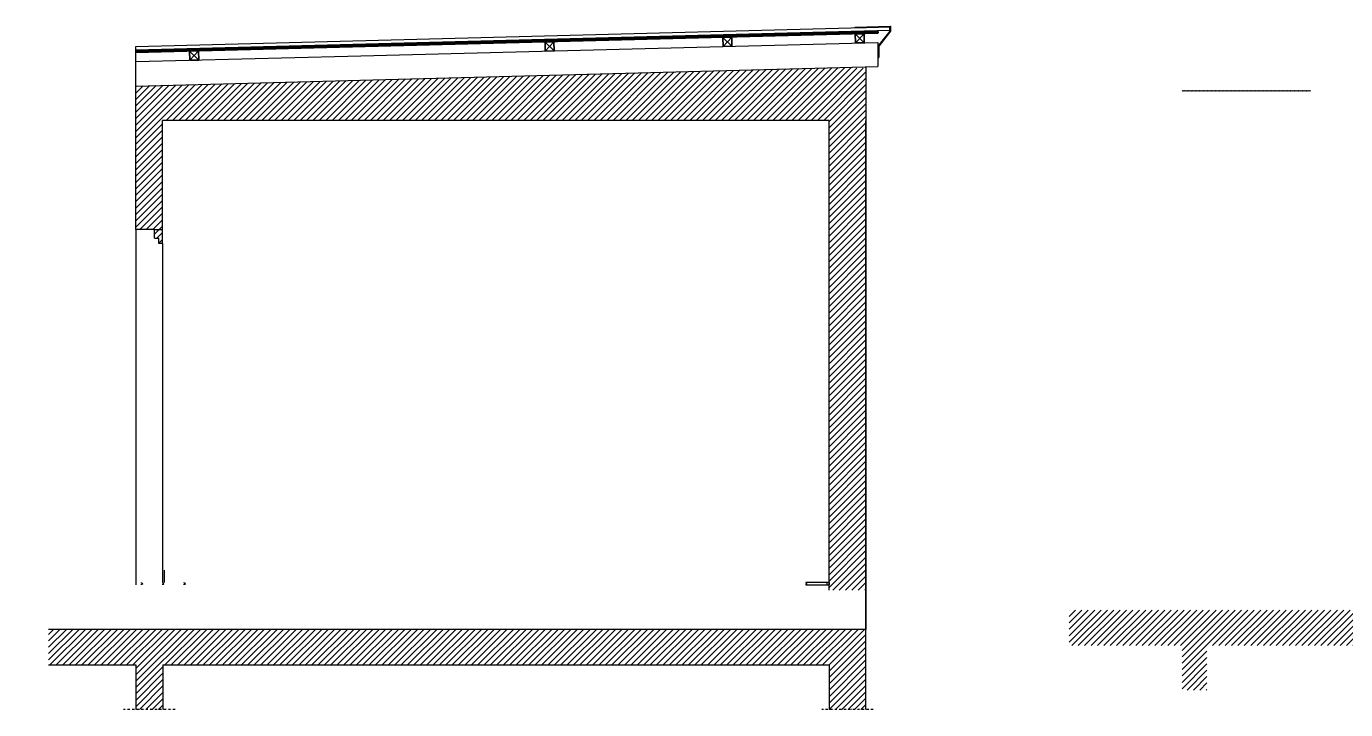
# Model space of a CAD drawing. Header units: millimetres. Extents: x -14534 to 38786, y 3807 to 47715.
# Drawn here: x -8895 to -1475, y 27080 to 30924 of the extents above; entities that cross this region are included whole.
import ezdxf

# ---------------------------------------------------------------- set-up
doc = ezdxf.new("R2010")
doc.units = ezdxf.units.MM
doc.linetypes.add('TRATTOPUNTO', pattern=[25.4, 12.7, -6.35, 0, -6.35])
for name, color, linetype in [('.', 254, 'Continuous'), ('interruzione', 200, 'Continuous'), ('PARQUET', 35, 'Continuous')]:
    doc.layers.add(name, color=color, linetype=linetype)
for name, color, linetype, lineweight in [('A-DOOR-FULL', 4, 'Continuous', 25), ('A-SECT-MCUT', 254, 'Continuous', 35), ('A-SECT-PATT', 8, 'Continuous', 18)]:
    doc.layers.add(name, color=color, linetype=linetype, lineweight=lineweight)
pattern_1 = [(45, (-14246.934, 32371.737), (-17.960512, 17.960512), [])]
pattern_2 = [(45, (-4772.1324, 23351.357), (-2.245064, 2.245064), [])]

msp = doc.modelspace()

# ---------------------------------------------------------------- hatches: boundary and pattern name
at = {"layer": '.', "ltscale": 0.45, "transparency": 33554687}
h = msp.add_hatch(dxfattribs=at)
h.set_pattern_fill('ANSI31', color=256, scale=8)
h.set_pattern_definition(pattern_1)
h.paths.add_polyline_path([(-8129.4, 29733.3), (-8149.4, 29733.3), (-8149.4, 29703.3), (-8129.4, 29703.3)])
at = {"layer": '.', "transparency": 33554687}
h = msp.add_hatch(dxfattribs=at)
h.set_pattern_fill('ANSI31', color=256, scale=8)
h.set_pattern_definition(pattern_1)
h.paths.add_polyline_path([(-9215.5, 27531.2), (-9706.5, 27531.2), (-13811.6, 27531.2), (-13811.6, 27079.7), (-13606.5, 27079.7), (-13606.5, 27331.2), (-9859, 27331.2), (-9859, 27079.7), (-9706.5, 27079.7), (-9706.5, 27331.2), (-9215.5, 27331.2)])
h.paths.add_polyline_path([(-4174.3, 27531.2), (-8279.4, 27531.2), (-8770.4, 27531.2), (-8770.4, 27331.2), (-8279.4, 27331.2), (-8279.4, 27079.7), (-8126.8, 27079.7), (-8126.8, 27331.2), (-4379.4, 27331.2), (-4379.4, 27079.7), (-4174.3, 27079.7)])
h.paths.add_polyline_path([(826.6, 27639.9), (-1849.5, 27639.9), (-1849.5, 27639.9), (-1899.5, 27639.9), (-2344.8, 27639.9), (-2344.8, 27639.9), (-2394.8, 27639.9), (-2875.4, 27639.9), (-2875.4, 27639.9), (-2925.4, 27639.9), (-3030.3, 27639.9), (-3030.3, 27439.9), (-2394.8, 27439.9), (-2394.8, 27189.9), (-2254.7, 27189.9), (-2254.7, 27439.9), (684.9, 27439.9), (684.9, 27189.9), (826.6, 27189.9)])
h.paths.add_polyline_path([(5788.2, 27640.2), (5683.3, 27640.2), (5683.3, 27640.2), (5633.3, 27640.2), (5152.7, 27640.2), (5152.7, 27640.2), (5102.7, 27640.2), (4657.4, 27640.2), (4657.4, 27640.2), (4607.4, 27640.2), (1933, 27640.2), (1933, 27190.2), (2073, 27190.2), (2073, 27440.2), (5012.6, 27440.2), (5012.6, 27190.2), (5152.7, 27190.2), (5152.7, 27440.2), (5788.2, 27440.2)])
at = {"layer": 'A-SECT-PATT', "transparency": 33554687}
h = msp.add_hatch(dxfattribs=at)
h.set_pattern_fill('ANSI31', color=256)
h.set_pattern_definition(pattern_2)
h.paths.add_polyline_path([(-4104.9, 30886.2), (-4104.9, 30896.2), (-5427.9, 30861.9), (-5426.9, 30852)])
h.paths.add_polyline_path([(-1672.1, 30564.2), (-2394.8, 30564.2), (-2394.8, 30559.6), (-1672.3, 30559.6)])
h = msp.add_hatch(dxfattribs=at)
h.set_pattern_fill('ANSI31', color=256)
h.set_pattern_definition(pattern_2)
h.paths.add_polyline_path([(-7225.5, 30805.3), (-7223.7, 30815.4), (-8279.4, 30788), (-8279.4, 30778)])
h.paths.add_polyline_path([(-7063, 30819.6), (-7223.7, 30815.4), (-7225.5, 30805.3), (-7063, 30809.6)])
h.paths.add_polyline_path([(-5426.9, 30852), (-5427.9, 30861.9), (-7060.6, 30819.6), (-7060.6, 30809.6)])
h = msp.add_hatch(dxfattribs=at)
h.set_pattern_fill('ANSI31', color=256, scale=8)
h.set_pattern_definition([(45, (-4772.132, 23351.357), (-17.96051, 17.96051), [])])
h.paths.add_polyline_path([(-4174.3, 30688.3), (-4224.3, 30688.3), (-4224.3, 30695), (-7087.3, 30618.9), (-8279.4, 30588), (-8279.4, 29781.2), (-8174.4, 29781.2), (-8129.4, 29781.2), (-8129.4, 30395.2), (-7779.3, 30395.2), (-4379.4, 30395.2), (-4379.4, 28145.7), (-4379.4, 27751.2), (-4174.4, 27751.2), (-4174.3, 27751.2), (-4174.3, 27781.1), (-4174.4, 27781.2), (-4174.3, 27781.2), (-4174.3, 30391.8)])
h = msp.add_hatch(dxfattribs=at)
h.set_pattern_fill('ANSI31', color=256, scale=8)
h.set_pattern_definition([(45, (-14251.066, 32371.737), (-17.96051, 17.96051), [])])
h.paths.add_polyline_path([(-8129.4, 29733.3), (-8129.3, 29781.2), (-8174.5, 29781.2), (-8174.2, 29733.3)])

# ---------------------------------------------------------------- linework, layer by layer
for p, q in [((-8279.4, 30810.6), (-4040.9, 30920.7)), ((-8279.4, 30792.6), (-4040.4, 30902.7)), ((-4040.9, 30920.7), (-4040.4, 30902.7)), ((-8278.7, 29781.2), (-8279.4, 30810.6)), ((-7086.1, 30756.7), (-4105.5, 30832.8)), ((-7063.1, 30807.9), (-7063.1, 30807.9)), ((-8279.4, 30725.9), (-7086.1, 30756.7)), ((-7087.3, 30618.9), (-4105.9, 30698.5)), ((-4173.9, 30696.2), (-4173.9, 27531.2)), ((-8279.4, 30588), (-7087.3, 30618.9)), ((-4379.4, 30395.2), (-8129.4, 30395.2)), ((-8129.4, 29703.3), (-8129.4, 30395.2)), ((-4379.4, 27751.2), (-4379.4, 30395.2)), ((-4174.3, 30391.8), (-4174.3, 27079.7)), ((-8174.3, 29781.2), (-8279.4, 29781.2)), ((-8174.4, 29733.3), (-8174.4, 29781.2)), ((-8174.4, 29733.3), (-8149.4, 29733.3)), ((-4173.9, 27531.2), (-8770.4, 27531.2)), ((-8770.4, 27331.2), (-8279.4, 27331.2)), ((-8279.4, 27331.2), (-8279.4, 27079.7)), ((-8126.8, 27331.2), (-4379.4, 27331.2)), ((-8126.8, 27331.2), (-8126.8, 27079.7)), ((-4379.4, 27331.2), (-4379.4, 27079.7))]:
    msp.add_line(p, q)
at = {"ltscale": 0.45}
for p, q in [((-8174.4, 29781.2), (-8129.4, 29781.2)), ((-8149.4, 29703.3), (-8149.4, 29733.3)), ((-8129.4, 29703.3), (-8149.4, 29703.3))]:
    msp.add_line(p, q, dxfattribs=at)
msp.add_lwpolyline([(-4105.5, 30832.8), (-4105.9, 30698.5)])
at = {"layer": 'A-DOOR-FULL', "ltscale": 0.45}
for p, q in [((-8279.4, 29781.2), (-8279.4, 27795.2)), ((-8129.4, 29703.3), (-8129.4, 27795.2))]:
    msp.add_line(p, q, dxfattribs=at)
at = {"layer": 'A-SECT-MCUT'}
for p, q in [((-7060.6, 30819.6), (-4104.8, 30896.2)), ((-7060.6, 30809.6), (-4105.3, 30886.2)), ((-4235.3, 30918.6), (-4235.2, 30915.6)), ((-4233.5, 30881.7), (-4182.2, 30832.2)), ((-4183.5, 30883), (-4232.2, 30830.9)), ((-4104.9, 30886.2), (-4104.9, 30896.2)), ((-8279.4, 30788), (-7063, 30819.6)), ((-8279.4, 30778), (-7063, 30809.6)), ((-7063, 30809.6), (-7063, 30819.6)), ((-7060.6, 30809.6), (-7060.6, 30819.6)), ((-5977.5, 30835.2), (-5926.2, 30785.7)), ((-5927.5, 30836.5), (-5976.2, 30784.4)), ((-4977.9, 30862.3), (-4926.5, 30812.7)), ((-4927.9, 30863.6), (-4976.5, 30811.4)), ((-7976.8, 30784.5), (-7925.5, 30734.9)), ((-7926.9, 30785.8), (-7975.5, 30733.6))]:
    msp.add_line(p, q, dxfattribs=at)
for points in [[(-4235.3, 30918.6), (-4034.3, 30924.1), (-4034.3, 30897), (-4101, 30812.5), (-4101, 30748.3)], [(-4235.2, 30915.6), (-4037.3, 30921), (-4037.3, 30898), (-4104, 30813.5), (-4104, 30747.9)]]:
    msp.add_lwpolyline(points, dxfattribs=at)
for points in [[(-4233.5, 30881.7), (-4183.5, 30883), (-4182.2, 30832.2), (-4232.2, 30830.9)], [(-5977.5, 30835.2), (-5927.5, 30836.5), (-5926.2, 30785.7), (-5976.2, 30784.4)], [(-4977.9, 30862.3), (-4927.9, 30863.6), (-4926.5, 30812.7), (-4976.5, 30811.4)], [(-7976.8, 30784.5), (-7926.9, 30785.8), (-7925.5, 30734.9), (-7975.5, 30733.6)]]:
    msp.add_lwpolyline(points, close=True, dxfattribs=at)
at = {"layer": 'A-SECT-PATT'}
msp.add_line((-4104, 30747.9), (-4101, 30747.9), dxfattribs=at)
at = {"layer": 'interruzione', "linetype": 'TRATTOPUNTO'}
for p, q in [((-8058.2, 27079.7), (-8348, 27079.7)), ((-4131.9, 27079.7), (-4421.7, 27079.7))]:
    msp.add_line(p, q, dxfattribs=at)
at = {"layer": 'PARQUET'}
for p, q in [((-8119.4, 27865.2), (-8119.4, 27795.2)), ((-4511.4, 27781.2), (-4379.4, 27781.2)), ((-4379.4, 27795.2), (-4379.4, 27781.2))]:
    msp.add_line(p, q, dxfattribs=at)
at = {"layer": 'PARQUET', "ltscale": 0.5}
msp.add_line((-8279.4, 27795.2), (-8279.4, 27781.2), dxfattribs=at)
at = {"layer": 'PARQUET'}
for points in [[(-8247.9, 27781.2), (-8247.9, 27785.7), (-8245.4, 27785.7, 1), (-8245.4, 27790.7), (-8247.9, 27790.7), (-8247.9, 27795.2)], [(-8247.3, 27795.2), (-8247.3, 27791.2), (-8244.8, 27791.2, -0.848617), (-8244.7, 27785.2), (-8247.3, 27785.2), (-8247.3, 27781.2)], [(-8127.3, 27781.2), (-8127.3, 27785.7), (-8124.8, 27785.7, 1), (-8124.8, 27790.7), (-8127.3, 27790.7), (-8127.3, 27795.2), (-8129.4, 27795.2)], [(-8006.8, 27781.2), (-8006.8, 27785.7), (-8004.3, 27785.7, 1), (-8004.3, 27790.7), (-8006.8, 27790.7), (-8006.8, 27795.2)], [(-8006.2, 27795.2), (-8006.2, 27791.2), (-8003.6, 27791.2, -0.848617), (-8003.5, 27785.2), (-8006.2, 27785.2), (-8006.2, 27781.2)], [(-4379.4, 27795.2), (-4511.4, 27795.2), (-4511.4, 27791.2), (-4509.4, 27791.2, -1), (-4509.4, 27785.2), (-4511.4, 27785.2), (-4511.4, 27781.2)]]:
    msp.add_lwpolyline(points, format="xyb", dxfattribs=at)
msp.add_lwpolyline([(-4391.4, 27781.2), (-4391.4, 27795.2)], dxfattribs=at)

doc.saveas('drawing.dxf')
